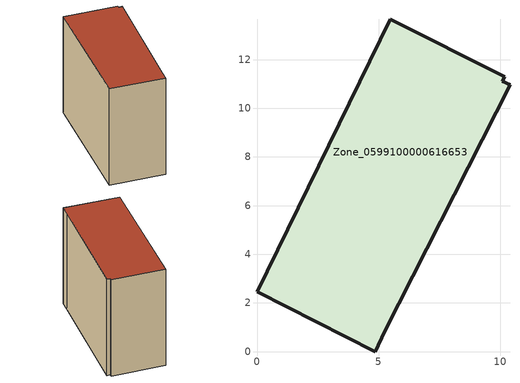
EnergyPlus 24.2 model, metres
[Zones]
Zone_0599100000616653
 floor ground (C_G): 10.4,10.96 5.25,0.84 4.85,0 0,2.46 5.47,13.65 10.18,11.3 10.08,11.1 z0
 wall outside (C_F): 5.47,13.65 0,2.46 4.85,0 5.25,0.84 10.4,10.96 10.08,11.1 10.18,11.3 5.47,13.65 z0:10.56
 roof outside (C_R): 5.25,0.84 10.4,10.96 10.08,11.1 10.18,11.3 5.47,13.65 0,2.46 4.85,0 z10.56
[BUILDING]
Pand.0599100000616653: North Axis=0; Terrain=City; Loads Convergence Tolerance Value=0.04; Temperature Convergence Tolerance Value=0.4; Solar Distribution=FullExterior; Maximum Number of Warmup Days=25; Minimum Number of Warmup Days=1
[Site:Location]
Rotterdam.The.Hague.AP_ZH_NLD Design_Conditions: Latitude=51.96; Longitude=4.45; Time Zone=1; Elevation=-4.5
[SITE:GROUNDTEMPERATURE:BUILDINGSURFACE]
18, 18, 18, 18, 18, 18, 18, 18, 18, 18, 18, 18
[MATERIAL] Thermal Absorptance=0.9; Solar Absorptance=0.7; Visible Absorptance=0.7
Name | Roughness | Thickness | Conductivity | Density | Specific Heat
G.TI.1946 | MediumSmooth | 0.15 | 1 | 540 | 1210
F.TI.1946 | Rough | 0.3 | 0.857143 | 1920 | 840
R.TI.1946 | MediumRough | 0.2 | 0.1 | 1500 | 1000
[CONSTRUCTION]
C_G: G.TI.1946
C_F: F.TI.1946
C_R: R.TI.1946
[ZONE]
Zone_0599100000616653: Type=1; Multiplier=1; Ceiling Height=Autocalculate; Volume=Autocalculate; Floor Area=autocalculate; Part of Total Floor Area=Yes
[ZONEINFILTRATION:DESIGNFLOWRATE]
Infil_Zone_0599100000616653: Zone or ZoneList or Space or SpaceList=Zone_0599100000616653; Schedule=AlwaysOn; Design Flow Rate Calculation Method=Flow/Area; Flow Rate per Floor Area=0.003; Constant Term Coefficient=1; Temperature Term Coefficient=0; Velocity Term Coefficient=0; Velocity Squared Term Coefficient=0
[HVACTEMPLATE:ZONE:IDEALLOADSAIRSYSTEM]
Zone_0599100000616653: Maximum Heating Supply Air Temperature=50; Minimum Cooling Supply Air Temperature=13; Maximum Heating Supply Air Humidity Ratio=0.0156; Minimum Cooling Supply Air Humidity Ratio=0.0077; Heating Limit=NoLimit; Cooling Limit=NoLimit; Dehumidification Control Type=ConstantSensibleHeatRatio; Cooling Sensible Heat Ratio=0.7; Dehumidification Setpoint=60; Humidification Control Type=None; Humidification Setpoint=30; Outdoor Air Method=None; Outdoor Air Flow Rate per Person=0.00944; Outdoor Air Flow Rate per Zone Floor Area=0; Outdoor Air Flow Rate per Zone=0; Demand Controlled Ventilation Type=None; Outdoor Air Economizer Type=NoEconomizer; Heat Recovery Type=None; Sensible Heat Recovery Effectiveness=0.7; Latent Heat Recovery Effectiveness=0.65
[ZONECONTROL:THERMOSTAT]
ThermostatControl_Zone_0599100000616653: Zone or ZoneList=Zone_0599100000616653; Control Type Schedule=DualSetpointControlType; Control 1=Thermostat_Zone_0599100000616653; Temperature Difference Between Cutout And Setpoint=0
[THERMOSTATSETPOINT:DUALSETPOINT]
Thermostat_Zone_0599100000616653: Heating Setpoint Temperature Schedule=HeatingSetpoint_Zone_0599100000616653; Cooling Setpoint Temperature Schedule=CoolingSetpoint_Zone_0599100000616653
[SCHEDULE:COMPACT]
HeatingSetpoint_Zone_0599100000616653: Through: 12/31, For: AllDays, Until: 24:00, 21
CoolingSetpoint_Zone_0599100000616653: Through: 12/31, For: AllDays, Until: 24:00, 24
DualSetpointControlType: Through: 12/31, For: AllDays, Until: 24:00, 4
AlwaysOn: Through: 12/31, For: AllDays, Until: 24:00, 1
